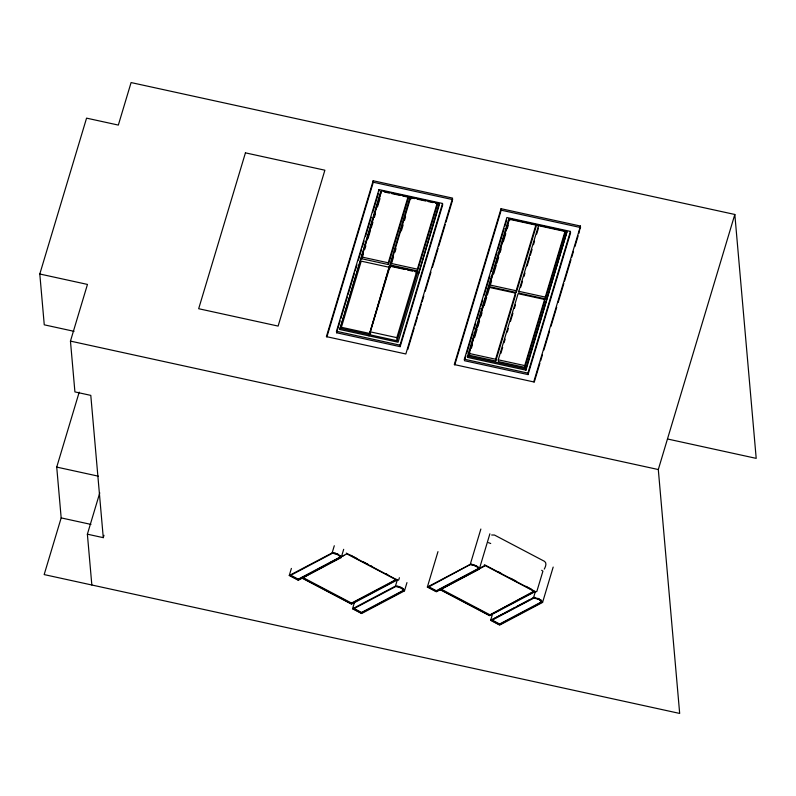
<?xml version="1.0" encoding="UTF-8"?>
<svg xmlns="http://www.w3.org/2000/svg" width="796" height="796" viewBox="0 0 796 796"><rect width="100%" height="100%" fill="white"/><g stroke="black" fill="none" stroke-linecap="round" stroke-linejoin="round"><path stroke-width="1.19" d="M74.038 331.325L44.258 324.818L39.8 274.003L86.565 118.136L118.335 125.081L131.091 82.565L734.827 214.472L756.2 458.367L667.526 438.994M99.779 492.853L87.381 534.186L103.271 537.658L90.794 395.383L74.914 391.911L70.456 341.106L87.461 284.421L39.8 274.003M734.827 214.472L658.302 469.54L679.675 713.435L44.168 574.583L61.173 517.898L56.725 467.093L79.212 392.13M103.271 537.658L103.978 535.28M373.165 180.752L326.4 336.628L405.841 353.981L452.596 198.114L373.165 180.752L373.294 182.244L326.887 336.927M336.469 331.275L378.976 189.577L442.526 203.458L442.666 204.95L400.149 346.658L336.599 332.768L336.469 331.275L400.02 345.165L400.149 346.658M336.599 332.768L340.171 320.868M340.887 318.48L347.315 297.047M348.031 294.669L354.459 273.237M355.175 270.849L356.966 264.899M358.389 260.133L361.603 249.417M362.319 247.039L364.11 241.079M365.533 236.322L371.254 217.268M372.677 212.502L378.399 193.448M435.422 203.129L439.064 203.925L439.173 205.239L398.08 342.22L339.822 329.494L380.806 191.199M339.822 329.494L344.111 315.196M344.827 312.818L351.255 291.376M351.971 288.998L375.205 211.577M375.921 209.189L380.916 192.513M361.782 257.009L381.612 190.881L408.099 196.662L408.249 198.453L388.418 264.58L361.931 258.8L361.782 257.009L388.259 262.799L388.418 264.58M361.931 258.8L363.354 254.073M364.767 249.347L365.832 245.805M367.961 238.72L370.439 230.462M371.145 228.094L372.916 222.193M374.339 217.467L375.394 213.925M377.523 206.841L380 198.572M343.683 549.32L341.215 557.568L298.301 580.254L289.266 575.498L291.386 568.414M290.172 575.617L332.599 553.18L337.733 554.643L340.26 556.732L340.509 557.339L298.082 579.777L290.172 575.617L290.351 575.02L298.261 579.18L340.688 556.752M388.259 262.799L408.099 196.662M405.164 269.496L389.383 266.053L368.946 335.862L409.93 197.567M370.359 331.862L390.199 265.735L416.676 271.516L416.945 274.62L397.105 340.748L370.628 334.967L370.359 331.862L396.836 337.653L397.105 340.748M390.906 263.376L410.746 197.249L437.223 203.03L437.382 204.821L417.542 270.948L391.065 265.158L390.906 263.376L417.383 269.157L417.542 270.948M391.771 262.799L393.542 256.899M394.955 252.173L396.02 248.631M401.333 230.92L403.104 225.009M404.527 220.293L405.592 216.751M298.082 579.777L298.261 579.18M302.321 577.896L302.5 577.309L351.524 603.089L396.507 579.309L396.328 579.896L351.344 603.686L302.321 577.896L347.484 553.528M334.29 545.748L332.171 552.812A6.856 3.005 16.7 0 1 341.215 557.568M396.836 337.653L416.676 271.516M417.383 269.157L437.223 203.03M332.599 553.18L332.778 552.593L289.266 575.498M333.753 553.31L333.922 552.722M416.199 273.207L418.626 273.734L439.064 203.925M335.126 553.618L335.305 553.031M336.479 554.076L336.658 553.479L337.902 554.056L337.733 554.643M400.02 345.165L442.526 203.458M339.673 556.006L339.852 555.419L340.26 556.732M407.751 349.524L414.179 328.111M414.895 325.733L417.393 317.405M418.109 315.027L421.313 304.311M422.029 301.933L423.82 295.983M425.243 291.227L430.954 272.182M432.387 267.426L438.099 248.392M438.805 246.014L445.233 224.591M445.949 222.213L452.377 200.791M351.344 603.686L351.524 603.089M406.965 582.602L404.497 590.851L361.593 613.537L352.548 608.781L354.32 602.87M353.454 608.89L353.633 608.303L361.543 612.462L403.97 590.035L403.721 589.428L403.791 590.622L361.364 613.049L353.454 608.89L395.881 586.463L401.015 587.926L403.542 590.015M361.364 613.049L361.543 612.462M501.052 208.701L454.287 364.568L533.728 381.931L580.493 226.054L501.052 208.701L501.191 210.194L454.785 364.876M352.548 608.781L395.453 586.095L397.224 580.204M464.357 359.225L506.873 217.517L570.424 231.407L570.553 232.9L528.047 374.598L464.496 360.717L464.357 359.225L527.907 373.105L528.047 374.598M398.706 579.995L399.393 577.727M464.854 359.523L465.919 355.951M466.635 353.573L473.063 332.141M473.779 329.753L475.57 323.803M476.993 319.037L480.207 308.321M480.923 305.943L482.714 299.983M484.137 295.226L489.858 276.172M491.281 271.406L497.002 252.352M497.719 249.974L504.147 228.542M504.863 226.154L506.644 220.203M397.035 586.592L397.214 586.005M398.408 586.901L398.587 586.314M467.6 356.12L508.694 219.139L566.951 231.875L525.977 370.17L467.72 357.434L467.6 356.12L525.857 368.846L525.977 370.17M467.72 357.434L469.859 350.29M470.575 347.912L493.809 270.481M494.515 268.103L500.953 246.661M501.669 244.282L508.097 222.84M469.123 353.444L488.963 287.316L515.44 293.097L515.599 294.888L495.759 361.016L469.282 355.235L469.123 353.444L495.6 359.225L495.759 361.016M489.669 284.948L509.51 218.82L535.987 224.611L536.146 226.402L516.305 292.53L489.829 286.739L489.669 284.948L516.156 290.739L516.305 292.53M399.761 587.348L399.94 586.761M469.282 355.235L469.988 352.867M471.411 348.15L472.466 344.608M474.595 337.514L477.073 329.255M477.779 326.887L479.55 320.987M480.973 316.261L482.038 312.719M484.157 305.634L486.645 297.366M487.351 295.008L489.122 289.107L488.963 287.316M490.535 284.381L491.6 280.839M493.729 273.754L496.207 265.486M496.913 263.128L498.684 257.217M500.107 252.501L501.162 248.949M503.291 241.865L505.768 233.606M507.191 228.88L508.256 225.338M401.015 587.926L401.184 587.329M402.099 588.582L402.269 587.985M402.955 589.289L403.134 588.702M403.791 590.622L403.97 590.035M489.898 533.798L479.301 569.12L436.397 591.806L427.353 587.05L437.979 551.628M495.6 359.225L515.44 293.097M516.156 290.739L535.987 224.611M484.475 565.658L436.178 591.328L428.268 587.169L428.437 586.582L436.347 590.741L478.774 568.304L477.083 566.264L478.595 568.901L478.774 568.304M498.256 359.802L518.087 293.674L544.573 299.465L544.723 301.256L524.892 367.384L498.405 361.593L498.256 359.802L524.733 365.593L524.892 367.384M518.803 291.316L538.643 225.188L565.12 230.979L565.279 232.76L545.439 298.888L518.952 293.107L518.803 291.316L545.28 297.107L545.439 298.888M500.893 353.325L502.664 347.424M504.077 342.698L505.142 339.156M507.261 332.071L508.326 328.529M510.455 321.445L512.932 313.176M514.355 308.46L515.41 304.918M520.723 287.197L522.494 281.296M523.917 276.57L524.982 273.028M527.101 265.944L529.589 257.675M530.295 255.317L532.066 249.417M533.479 244.69L534.544 241.148M536.673 234.064L538.444 228.154M436.178 591.328L436.347 590.741M524.733 365.593L544.573 299.465M545.28 297.107L565.12 230.979M525.857 368.846L566.951 231.875M480.864 529.042L470.257 564.364A6.856 3.005 16.7 0 1 479.301 569.12M527.907 373.105L570.424 231.407M428.268 587.169L470.864 564.145L472.018 564.274M470.685 564.742L473.212 565.18L473.391 564.583M476.904 566.851L474.565 565.628L474.744 565.041M475.819 566.195L475.998 565.608M477.759 567.568L477.938 566.981M478.346 568.294L478.525 567.697M534.216 382.229L539.927 363.195M540.643 360.817L542.424 354.867M543.857 350.101L549.568 331.066M550.991 326.31L556.712 307.266M558.135 302.51L563.847 283.475M564.563 281.087L570.991 259.675M571.697 257.297L573.488 251.347M574.911 246.591L578.125 235.875M578.841 233.497L580.493 226.054M489.44 615.238L534.424 591.458L485.391 565.667L440.407 589.458L489.44 615.238L533.499 591.448M553.18 567.07L542.583 602.403L499.679 625.089L490.635 620.333L492.406 614.432M491.55 620.452L491.729 619.855L499.639 624.014L542.056 601.587L541.877 602.174L499.46 624.611L491.55 620.452L533.967 598.015L539.101 599.478L541.877 602.174M499.46 624.611L499.639 624.014M490.635 620.333L533.549 597.647L535.31 591.756M533.967 598.015L534.146 597.428L535.3 597.557L535.121 598.144M536.803 591.557L542.922 571.16L541.668 570.294M537.847 598.91L538.026 598.313M539.101 599.478L539.28 598.89M540.185 600.134L540.365 599.547L541.22 600.254L541.638 601.577M544.275 569.13C545.439 566.931 547.15 563.17 544.524 561.359L494.455 535.031L491.659 535.002M303.575 576.692L301.455 577.806L351.524 604.144L397.204 579.986L397.95 580.284M321.146 567.448L323.345 566.284M329.932 562.802L332.121 561.648M342.001 556.424L344.19 555.26M427.353 587.05L470.864 564.145M444.835 586.562L446.954 585.448M536.036 591.836L535.29 591.547L489.61 615.696L439.541 589.368M492.814 619.288L502.604 614.104M504.773 612.96L514.564 607.786M516.743 606.632L529.798 599.726M531.977 598.582L534.146 597.428M373.294 182.244L452.735 199.607M501.191 210.194L580.622 227.547M384.448 191.995L389.304 193.06M391.731 193.587L400.219 195.438M402.647 195.975L414.786 198.622M417.213 199.159L425.711 201.01M428.139 201.537L432.994 202.602M407.592 270.033L412.447 271.088M414.865 271.625L418.507 272.421M339.713 328.181L368.837 334.539M70.456 341.106L658.302 469.54M56.725 467.093L98.425 476.197M61.173 517.898L90.963 524.405M488.416 542.633L490.714 543.519M473.212 565.18L474.565 565.628M498.644 571.956L500.823 573.1M510.634 578.254L516.077 581.12M525.887 586.284L531.33 589.139M535.29 591.547L484.366 564.672M440.586 588.861L489.61 614.651M350.747 555.24L357.285 558.683M362.737 561.548L368.18 564.414M370.359 565.558L372.538 566.702M385.612 573.578L387.791 574.722M397.204 579.986L346.28 553.111M347.305 554.115L396.328 579.896M509.51 218.82L509.669 220.611M508.694 219.139L508.813 220.462M410.746 197.249L410.905 199.03M390.199 265.735L390.378 267.804M389.144 268.55L389.025 267.237L361.225 261.158L341.385 327.285L369.195 333.365L369.304 334.678M378.976 189.577L379.115 191.07M87.381 534.186L91.838 585M533.549 597.647A6.856 3.005 16.7 0 1 542.583 602.403M395.453 586.095A6.856 3.005 16.7 0 1 404.497 590.851M245.437 152.852L198.672 308.719L278.112 326.081L324.877 170.205L245.437 152.852"/></g></svg>
